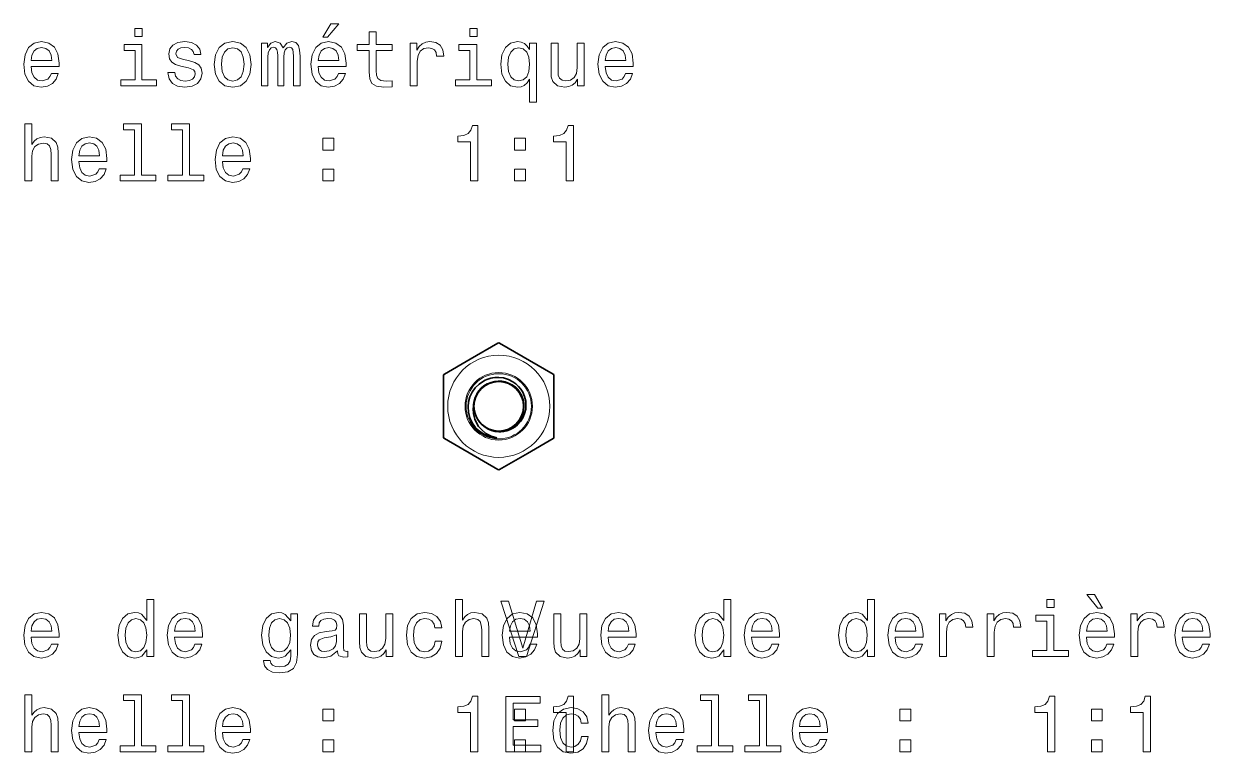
# Model space of a CAD drawing. Extents: x 560 to 713, y 368 to 459.
# Drawn here: x 637.6 to 712.9, y 398.5 to 444.8 of the extents above; entities that cross this region are included whole.
import ezdxf

# ---------------------------------------------------------------- set-up
doc = ezdxf.new("R2010")
doc.units = 0

msp = doc.modelspace()

# ---------------------------------------------------------------- linework, layer by layer
at = {"color": 7, "lineweight": 35, "ltscale": 0.05114}
for p, q in [((667.673, 424.513), (665.901, 423.49)), ((667.773, 416.487), (669.544, 417.51))]:
    msp.add_line(p, q, dxfattribs=at)
at = {"color": 7, "lineweight": 35, "ltscale": 0.09815}
for p, q in [((667.773, 424.513), (671.173, 422.55)), ((667.673, 416.487), (664.273, 418.45))]:
    msp.add_line(p, q, dxfattribs=at)
at = {"color": 7, "lineweight": 35, "ltscale": 0.04701}
for p, q in [((664.273, 422.55), (665.901, 423.49)), ((671.173, 418.45), (669.544, 417.51))]:
    msp.add_line(p, q, dxfattribs=at)
at = {"color": 7, "lineweight": 35, "ltscale": 0.098149}
for p, q in [((664.223, 422.463), (664.223, 418.537)), ((671.223, 418.537), (671.223, 422.463))]:
    msp.add_line(p, q, dxfattribs=at)
at = {"color": 7, "lineweight": 13}
for points in [[(645.101, 444.473), (644.632, 444.473), (644.632, 443.968), (645.101, 443.968)], [(656.57, 443.928), (656.867, 443.928), (657.568, 444.785), (657.074, 444.785)], [(659.505, 443.091), (659.505, 441.734), (659.535, 441.295), (659.676, 440.993), (659.959, 440.816), (660.438, 440.756), (660.962, 440.781), (660.962, 441.164), (660.579, 441.134), (660.231, 441.174), (660.044, 441.3), (659.964, 441.512), (659.949, 441.81), (659.949, 443.091), (660.962, 443.091), (660.962, 443.469), (659.949, 443.469), (659.949, 444.261), (659.505, 444.261), (659.505, 443.469), (658.738, 443.469), (658.738, 443.091)], [(666.354, 444.473), (665.885, 444.473), (665.885, 443.968), (666.354, 443.968)], [(638.046, 442.077), (639.821, 442.077), (639.826, 442.284), (639.746, 442.864), (639.524, 443.297), (639.171, 443.56), (638.702, 443.656), (638.243, 443.555), (637.89, 443.272), (637.663, 442.813), (637.582, 442.208), (637.658, 441.588), (637.885, 441.134), (638.233, 440.852), (638.686, 440.756), (639.08, 440.821), (639.403, 440.993), (639.64, 441.265), (639.776, 441.628), (639.337, 441.628), (639.246, 441.426), (639.115, 441.275), (638.742, 441.154), (638.454, 441.21), (638.238, 441.386), (638.096, 441.674), (638.046, 442.062)], [(645.086, 441.225), (645.086, 443.469), (643.947, 443.469), (643.947, 443.091), (644.643, 443.091), (644.643, 441.225), (643.735, 441.225), (643.735, 440.852), (646.004, 440.852), (646.004, 441.225)], [(648.092, 442.43), (647.663, 442.531), (647.346, 442.647), (647.24, 442.884), (647.27, 443.05), (647.376, 443.171), (647.547, 443.247), (647.794, 443.277), (648.032, 443.247), (648.218, 443.156), (648.339, 443.02), (648.39, 442.839), (648.823, 442.839), (648.823, 442.849), (648.748, 443.176), (648.541, 443.434), (648.218, 443.595), (647.794, 443.656), (647.366, 443.595), (647.053, 443.429), (646.856, 443.181), (646.796, 442.869), (646.841, 442.566), (646.983, 442.354), (647.215, 442.203), (647.552, 442.097), (648.047, 441.976), (648.349, 441.85), (648.43, 441.749), (648.46, 441.598), (648.415, 441.411), (648.294, 441.27), (648.097, 441.179), (647.835, 441.149), (647.557, 441.179), (647.356, 441.285), (647.22, 441.457), (647.164, 441.694), (646.735, 441.694), (646.806, 441.29), (647.013, 440.998), (647.341, 440.821), (647.794, 440.756), (648.269, 440.821), (648.617, 440.998), (648.828, 441.28), (648.904, 441.648), (648.849, 441.966), (648.692, 442.183), (648.435, 442.324)], [(649.671, 442.203), (649.751, 441.588), (649.983, 441.134), (650.351, 440.852), (650.846, 440.756), (651.335, 440.852), (651.703, 441.129), (651.935, 441.583), (652.021, 442.203), (651.935, 442.818), (651.703, 443.277), (651.335, 443.555), (650.846, 443.656), (650.351, 443.555), (649.983, 443.272), (649.751, 442.818)], [(652.661, 440.852), (653.07, 440.852), (653.07, 442.662), (653.095, 442.934), (653.171, 443.131), (653.287, 443.247), (653.438, 443.292), (653.559, 443.252), (653.64, 443.151), (653.68, 442.98), (653.695, 442.753), (653.695, 440.852), (654.078, 440.852), (654.078, 442.662), (654.104, 442.929), (654.179, 443.126), (654.3, 443.247), (654.452, 443.292), (654.573, 443.252), (654.653, 443.151), (654.704, 442.753), (654.704, 440.852), (655.112, 440.852), (655.112, 442.723), (655.087, 443.111), (655.006, 443.408), (654.845, 443.59), (654.583, 443.656), (654.275, 443.555), (654.038, 443.262), (653.851, 443.55), (653.539, 443.656), (653.251, 443.555), (653.055, 443.272), (653.055, 443.56), (652.661, 443.56)], [(656.262, 442.077), (658.037, 442.077), (658.042, 442.284), (657.962, 442.864), (657.74, 443.297), (657.387, 443.56), (656.918, 443.656), (656.459, 443.555), (656.106, 443.272), (655.879, 442.813), (655.798, 442.208), (655.874, 441.588), (656.101, 441.134), (656.449, 440.852), (656.903, 440.756), (657.296, 440.821), (657.619, 440.993), (657.856, 441.265), (657.992, 441.628), (657.553, 441.628), (657.462, 441.426), (657.331, 441.275), (656.958, 441.154), (656.671, 441.21), (656.454, 441.386), (656.312, 441.674), (656.262, 442.062)], [(662.112, 440.852), (662.556, 440.852), (662.556, 442.4), (662.601, 442.773), (662.738, 443.04), (662.959, 443.202), (663.257, 443.257), (663.479, 443.222), (663.645, 443.121), (663.746, 442.949), (663.782, 442.717), (664.23, 442.717), (664.17, 443.126), (664.003, 443.419), (663.726, 443.595), (663.348, 443.656), (663.091, 443.615), (662.869, 443.514), (662.672, 443.343), (662.516, 443.111), (662.516, 443.56), (662.112, 443.56)], [(666.338, 441.225), (666.338, 443.469), (665.199, 443.469), (665.199, 443.091), (665.895, 443.091), (665.895, 441.225), (664.987, 441.225), (664.987, 440.852), (667.256, 440.852), (667.256, 441.225)], [(669.682, 443.141), (669.526, 443.368), (669.349, 443.529), (669.142, 443.62), (668.905, 443.656), (668.477, 443.555), (668.144, 443.272), (667.927, 442.818), (667.851, 442.208), (667.927, 441.593), (668.144, 441.139), (668.477, 440.852), (668.905, 440.756), (669.142, 440.786), (669.344, 440.872), (669.521, 441.028), (669.682, 441.265), (669.682, 439.803), (670.126, 439.803), (670.126, 443.56), (669.682, 443.56)], [(673.142, 443.56), (672.698, 443.56), (672.698, 441.996), (672.648, 441.633), (672.501, 441.371), (672.274, 441.21), (671.977, 441.159), (671.74, 441.199), (671.588, 441.321), (671.503, 441.527), (671.483, 441.82), (671.483, 443.56), (671.039, 443.56), (671.039, 441.779), (671.054, 441.421), (671.15, 441.124), (671.442, 440.852), (671.911, 440.756), (672.163, 440.791), (672.38, 440.882), (672.567, 441.038), (672.718, 441.265), (672.718, 440.852), (673.142, 440.852)], [(674.478, 442.077), (676.253, 442.077), (676.258, 442.284), (676.178, 442.864), (675.956, 443.297), (675.603, 443.56), (675.134, 443.656), (674.675, 443.555), (674.322, 443.272), (674.095, 442.813), (674.014, 442.208), (674.09, 441.588), (674.317, 441.134), (674.665, 440.852), (675.119, 440.756), (675.512, 440.821), (675.835, 440.993), (676.072, 441.265), (676.208, 441.628), (675.769, 441.628), (675.679, 441.426), (675.547, 441.275), (675.174, 441.154), (674.887, 441.21), (674.67, 441.386), (674.529, 441.674), (674.478, 442.062)], [(638.046, 442.45), (638.101, 442.798), (638.238, 443.055), (638.444, 443.212), (638.717, 443.267), (638.984, 443.212), (639.191, 443.055), (639.317, 442.798), (639.362, 442.45)], [(650.124, 442.208), (650.17, 442.662), (650.311, 442.99), (650.538, 443.192), (650.846, 443.262), (651.148, 443.192), (651.375, 442.995), (651.516, 442.662), (651.567, 442.208), (651.516, 441.749), (651.375, 441.416), (651.148, 441.215), (650.846, 441.149), (650.538, 441.215), (650.311, 441.416), (650.17, 441.749)], [(656.262, 442.45), (656.318, 442.798), (656.454, 443.055), (656.661, 443.212), (656.933, 443.267), (657.2, 443.212), (657.407, 443.055), (657.533, 442.798), (657.578, 442.45)], [(668.305, 442.208), (668.351, 442.657), (668.492, 442.985), (668.704, 443.187), (668.981, 443.257), (669.274, 443.187), (669.495, 442.99), (669.627, 442.662), (669.677, 442.208), (669.627, 441.749), (669.495, 441.421), (669.274, 441.22), (668.981, 441.154), (668.704, 441.22), (668.492, 441.421), (668.351, 441.754)], [(674.478, 442.45), (674.534, 442.798), (674.67, 443.055), (674.877, 443.212), (675.149, 443.267), (675.416, 443.212), (675.623, 443.055), (675.749, 442.798), (675.794, 442.45)], [(637.658, 434.805), (638.101, 434.805), (638.101, 436.368), (638.147, 436.726), (638.293, 436.988), (638.52, 437.15), (638.823, 437.21), (639.065, 437.16), (639.216, 437.024), (639.292, 436.797), (639.317, 436.494), (639.317, 434.805), (639.761, 434.805), (639.761, 436.585), (639.74, 436.943), (639.65, 437.241), (639.352, 437.513), (638.888, 437.609), (638.636, 437.573), (638.419, 437.478), (638.238, 437.326), (638.101, 437.12), (638.101, 438.426), (637.658, 438.426)], [(644.612, 438.052), (644.612, 435.178), (643.699, 435.178), (643.699, 434.805), (645.964, 434.805), (645.964, 435.178), (645.056, 435.178), (645.056, 438.426), (643.916, 438.426), (643.916, 438.052)], [(647.648, 438.052), (647.648, 435.178), (646.735, 435.178), (646.735, 434.805), (649, 434.805), (649, 435.178), (648.092, 435.178), (648.092, 438.426), (646.952, 438.426), (646.952, 438.052)], [(665.935, 434.805), (666.394, 434.805), (666.394, 438.33), (666.051, 438.33), (665.96, 438.022), (665.779, 437.815), (665.501, 437.694), (665.118, 437.654), (665.118, 437.296), (665.935, 437.296)], [(672.007, 434.805), (672.466, 434.805), (672.466, 438.33), (672.123, 438.33), (672.032, 438.022), (671.851, 437.815), (671.573, 437.694), (671.19, 437.654), (671.19, 437.296), (672.007, 437.296)], [(641.082, 436.03), (642.857, 436.03), (642.862, 436.237), (642.782, 436.817), (642.56, 437.251), (642.207, 437.513), (641.738, 437.609), (641.279, 437.508), (640.926, 437.225), (640.699, 436.766), (640.618, 436.161), (640.694, 435.541), (640.921, 435.087), (641.269, 434.805), (641.722, 434.709), (642.116, 434.774), (642.439, 434.946), (642.676, 435.218), (642.812, 435.581), (642.373, 435.581), (642.282, 435.38), (642.151, 435.228), (641.778, 435.107), (641.49, 435.163), (641.274, 435.339), (641.132, 435.627), (641.082, 436.015)], [(650.19, 436.03), (651.965, 436.03), (651.97, 436.237), (651.89, 436.817), (651.668, 437.251), (651.315, 437.513), (650.846, 437.609), (650.387, 437.508), (650.034, 437.225), (649.807, 436.766), (649.726, 436.161), (649.802, 435.541), (650.029, 435.087), (650.377, 434.805), (650.831, 434.709), (651.224, 434.774), (651.547, 434.946), (651.784, 435.218), (651.92, 435.581), (651.481, 435.581), (651.39, 435.38), (651.259, 435.228), (650.886, 435.107), (650.599, 435.163), (650.382, 435.339), (650.24, 435.627), (650.19, 436.015)], [(656.57, 436.761), (657.266, 436.761), (657.266, 437.513), (656.57, 437.513)], [(668.714, 436.761), (669.41, 436.761), (669.41, 437.513), (668.714, 437.513)], [(641.082, 436.403), (641.137, 436.751), (641.274, 437.009), (641.48, 437.165), (641.753, 437.22), (642.02, 437.165), (642.227, 437.009), (642.353, 436.751), (642.398, 436.403)], [(650.19, 436.403), (650.246, 436.751), (650.382, 437.009), (650.588, 437.165), (650.861, 437.22), (651.128, 437.165), (651.335, 437.009), (651.461, 436.751), (651.506, 436.403)], [(656.57, 434.805), (657.266, 434.805), (657.266, 435.556), (656.57, 435.556)], [(668.714, 434.805), (669.41, 434.805), (669.41, 435.556), (668.714, 435.556)], [(645.394, 405.036), (645.394, 404.617), (645.838, 404.617), (645.838, 408.238), (645.399, 408.238), (645.399, 406.912), (645.061, 407.295), (644.854, 407.386), (644.617, 407.421), (644.189, 407.321), (643.856, 407.038), (643.639, 406.584), (643.563, 405.974), (643.639, 405.364), (643.856, 404.905), (644.189, 404.617), (644.617, 404.522), (644.854, 404.557), (645.066, 404.648)], [(664.982, 404.617), (665.426, 404.617), (665.426, 406.181), (665.471, 406.539), (665.617, 406.801), (665.844, 406.962), (666.147, 407.023), (666.389, 406.973), (666.54, 406.836), (666.616, 406.609), (666.641, 406.307), (666.641, 404.617), (667.085, 404.617), (667.085, 406.398), (667.065, 406.756), (666.974, 407.053), (666.676, 407.326), (666.212, 407.421), (665.96, 407.386), (665.743, 407.29), (665.562, 407.139), (665.426, 406.932), (665.426, 408.238), (664.982, 408.238)], [(670.118, 408.122), (669.241, 405.142), (668.338, 408.122), (667.859, 408.122), (668.989, 404.617), (669.493, 404.617), (670.598, 408.122)], [(682.005, 405.036), (682.005, 404.617), (682.449, 404.617), (682.449, 408.238), (682.01, 408.238), (682.01, 406.912), (681.673, 407.295), (681.466, 407.386), (681.229, 407.421), (680.8, 407.321), (680.467, 407.038), (680.25, 406.584), (680.175, 405.974), (680.25, 405.364), (680.467, 404.905), (680.8, 404.617), (681.229, 404.522), (681.466, 404.557), (681.678, 404.648)], [(691.113, 405.036), (691.113, 404.617), (691.557, 404.617), (691.557, 408.238), (691.118, 408.238), (691.118, 406.912), (690.781, 407.295), (690.574, 407.386), (690.337, 407.421), (689.908, 407.321), (689.575, 407.038), (689.358, 406.584), (689.283, 405.974), (689.358, 405.364), (689.575, 404.905), (689.908, 404.617), (690.337, 404.522), (690.574, 404.557), (690.786, 404.648)], [(702.965, 408.238), (702.496, 408.238), (702.496, 407.734), (702.965, 407.734)], [(706.031, 407.694), (705.527, 408.551), (705.033, 408.551), (705.734, 407.694)], [(638.046, 405.843), (639.821, 405.843), (639.826, 406.05), (639.746, 406.63), (639.524, 407.063), (639.171, 407.326), (638.702, 407.421), (638.243, 407.321), (637.89, 407.038), (637.663, 406.579), (637.582, 405.974), (637.658, 405.354), (637.885, 404.9), (638.233, 404.617), (638.686, 404.522), (639.08, 404.587), (639.403, 404.759), (639.64, 405.031), (639.776, 405.394), (639.337, 405.394), (639.246, 405.192), (639.115, 405.041), (638.742, 404.92), (638.454, 404.975), (638.238, 405.152), (638.096, 405.439), (638.046, 405.828)], [(647.154, 405.843), (648.929, 405.843), (648.934, 406.05), (648.854, 406.63), (648.632, 407.063), (648.279, 407.326), (647.81, 407.421), (647.351, 407.321), (646.998, 407.038), (646.771, 406.579), (646.69, 405.974), (646.766, 405.354), (646.993, 404.9), (647.341, 404.617), (647.794, 404.522), (648.188, 404.587), (648.511, 404.759), (648.748, 405.031), (648.884, 405.394), (648.445, 405.394), (648.354, 405.192), (648.223, 405.041), (647.85, 404.92), (647.562, 404.975), (647.346, 405.152), (647.204, 405.439), (647.154, 405.828)], [(654.946, 404.738), (654.946, 407.326), (654.522, 407.326), (654.522, 406.887), (654.174, 407.285), (653.962, 407.386), (653.725, 407.421), (653.297, 407.321), (652.964, 407.038), (652.747, 406.584), (652.671, 405.974), (652.747, 405.359), (652.964, 404.905), (653.297, 404.617), (653.725, 404.522), (653.967, 404.557), (654.169, 404.648), (654.522, 405.031), (654.522, 404.648), (654.482, 404.345), (654.371, 404.128), (654.159, 404.002), (653.841, 403.957), (653.564, 403.987), (653.367, 404.063), (653.251, 404.194), (653.216, 404.37), (652.787, 404.37), (652.787, 404.35), (652.853, 404.027), (653.055, 403.785), (653.377, 403.629), (653.816, 403.573), (654.341, 403.649), (654.689, 403.861), (654.885, 404.229)], [(657.483, 404.97), (657.483, 404.955), (657.508, 404.784), (657.583, 404.663), (657.901, 404.567), (658.148, 404.607), (658.148, 404.95), (658.042, 404.935), (657.901, 405.001), (657.876, 405.202), (657.876, 406.604), (657.815, 406.962), (657.639, 407.215), (657.331, 407.366), (656.898, 407.421), (656.474, 407.361), (656.161, 407.189), (655.965, 406.922), (655.899, 406.569), (655.899, 406.539), (656.297, 406.539), (656.333, 406.751), (656.444, 406.902), (656.625, 406.993), (656.882, 407.028), (657.13, 407.003), (657.306, 406.927), (657.412, 406.796), (657.447, 406.615), (657.427, 406.403), (657.346, 406.297), (657.145, 406.246), (656.766, 406.206), (656.333, 406.115), (656.025, 405.954), (655.844, 405.702), (655.788, 405.328), (655.838, 404.996), (655.995, 404.749), (656.247, 404.592), (656.595, 404.537), (657.064, 404.643)], [(660.998, 407.326), (660.554, 407.326), (660.554, 405.762), (660.503, 405.399), (660.357, 405.137), (660.13, 404.975), (659.833, 404.925), (659.596, 404.965), (659.444, 405.086), (659.359, 405.293), (659.338, 405.586), (659.338, 407.326), (658.895, 407.326), (658.895, 405.545), (658.91, 405.187), (659.006, 404.89), (659.298, 404.617), (659.767, 404.522), (660.019, 404.557), (660.236, 404.648), (660.423, 404.804), (660.574, 405.031), (660.574, 404.617), (660.998, 404.617)], [(663.671, 406.428), (664.109, 406.428), (664.019, 406.831), (663.802, 407.149), (663.464, 407.346), (663.025, 407.421), (662.541, 407.321), (662.173, 407.038), (661.941, 406.579), (661.86, 405.964), (661.936, 405.354), (662.163, 404.9), (662.521, 404.617), (663.01, 404.522), (663.444, 404.597), (663.782, 404.809), (664.014, 405.142), (664.114, 405.586), (663.691, 405.586), (663.615, 405.303), (663.474, 405.091), (663.272, 404.96), (663.025, 404.92), (662.717, 404.986), (662.496, 405.187), (662.359, 405.515), (662.314, 405.979), (662.359, 406.433), (662.501, 406.761), (662.727, 406.962), (663.025, 407.033), (663.287, 406.988), (663.484, 406.872), (663.615, 406.68)], [(668.406, 405.843), (670.181, 405.843), (670.186, 406.05), (670.106, 406.63), (669.884, 407.063), (669.531, 407.326), (669.062, 407.421), (668.603, 407.321), (668.25, 407.038), (668.023, 406.579), (667.942, 405.974), (668.018, 405.354), (668.245, 404.9), (668.593, 404.617), (669.047, 404.522), (669.44, 404.587), (669.763, 404.759), (670, 405.031), (670.136, 405.394), (669.697, 405.394), (669.606, 405.192), (669.475, 405.041), (669.102, 404.92), (668.815, 404.975), (668.598, 405.152), (668.457, 405.439), (668.406, 405.828)], [(673.321, 407.326), (672.877, 407.326), (672.877, 405.762), (672.827, 405.399), (672.68, 405.137), (672.453, 404.975), (672.156, 404.925), (671.919, 404.965), (671.768, 405.086), (671.682, 405.293), (671.662, 405.586), (671.662, 407.326), (671.218, 407.326), (671.218, 405.545), (671.233, 405.187), (671.329, 404.89), (671.621, 404.617), (672.09, 404.522), (672.343, 404.557), (672.559, 404.648), (672.746, 404.804), (672.897, 405.031), (672.897, 404.617), (673.321, 404.617)], [(674.657, 405.843), (676.433, 405.843), (676.438, 406.05), (676.357, 406.63), (676.135, 407.063), (675.782, 407.326), (675.313, 407.421), (674.854, 407.321), (674.501, 407.038), (674.274, 406.579), (674.193, 405.974), (674.269, 405.354), (674.496, 404.9), (674.844, 404.617), (675.298, 404.522), (675.691, 404.587), (676.014, 404.759), (676.251, 405.031), (676.387, 405.394), (675.948, 405.394), (675.858, 405.192), (675.727, 405.041), (675.353, 404.92), (675.066, 404.975), (674.849, 405.152), (674.708, 405.439), (674.657, 405.828)], [(683.765, 405.843), (685.541, 405.843), (685.546, 406.05), (685.465, 406.63), (685.243, 407.063), (684.89, 407.326), (684.421, 407.421), (683.962, 407.321), (683.609, 407.038), (683.382, 406.579), (683.302, 405.974), (683.377, 405.354), (683.604, 404.9), (683.952, 404.617), (684.406, 404.522), (684.799, 404.587), (685.122, 404.759), (685.359, 405.031), (685.495, 405.394), (685.057, 405.394), (684.966, 405.192), (684.835, 405.041), (684.461, 404.92), (684.174, 404.975), (683.957, 405.152), (683.816, 405.439), (683.765, 405.828)], [(692.874, 405.843), (694.649, 405.843), (694.654, 406.05), (694.573, 406.63), (694.351, 407.063), (693.998, 407.326), (693.529, 407.421), (693.07, 407.321), (692.717, 407.038), (692.49, 406.579), (692.41, 405.974), (692.485, 405.354), (692.712, 404.9), (693.06, 404.617), (693.514, 404.522), (693.907, 404.587), (694.23, 404.759), (694.467, 405.031), (694.603, 405.394), (694.165, 405.394), (694.074, 405.192), (693.943, 405.041), (693.57, 404.92), (693.282, 404.975), (693.065, 405.152), (692.924, 405.439), (692.874, 405.828)], [(695.688, 404.617), (696.131, 404.617), (696.131, 406.166), (696.177, 406.539), (696.313, 406.806), (696.535, 406.968), (696.832, 407.023), (697.054, 406.988), (697.221, 406.887), (697.322, 406.715), (697.357, 406.483), (697.806, 406.483), (697.745, 406.892), (697.579, 407.184), (697.302, 407.361), (696.923, 407.421), (696.666, 407.381), (696.444, 407.28), (696.247, 407.109), (696.091, 406.877), (696.091, 407.326), (695.688, 407.326)], [(698.724, 404.617), (699.167, 404.617), (699.167, 406.166), (699.213, 406.539), (699.349, 406.806), (699.571, 406.968), (699.868, 407.023), (700.09, 406.988), (700.257, 406.887), (700.358, 406.715), (700.393, 406.483), (700.842, 406.483), (700.781, 406.892), (700.615, 407.184), (700.338, 407.361), (699.959, 407.421), (699.702, 407.381), (699.48, 407.28), (699.284, 407.109), (699.127, 406.877), (699.127, 407.326), (698.724, 407.326)], [(705.018, 405.843), (706.793, 405.843), (706.798, 406.05), (706.717, 406.63), (706.495, 407.063), (706.142, 407.326), (705.673, 407.421), (705.214, 407.321), (704.861, 407.038), (704.634, 406.579), (704.554, 405.974), (704.629, 405.354), (704.856, 404.9), (705.204, 404.617), (705.658, 404.522), (706.052, 404.587), (706.374, 404.759), (706.611, 405.031), (706.747, 405.394), (706.309, 405.394), (706.218, 405.192), (706.087, 405.041), (705.714, 404.92), (705.426, 404.975), (705.209, 405.152), (705.068, 405.439), (705.018, 405.828)], [(707.832, 404.617), (708.276, 404.617), (708.276, 406.166), (708.321, 406.539), (708.457, 406.806), (708.679, 406.968), (708.977, 407.023), (709.198, 406.988), (709.365, 406.887), (709.466, 406.715), (709.501, 406.483), (709.95, 406.483), (709.889, 406.892), (709.723, 407.184), (709.446, 407.361), (709.067, 407.421), (708.81, 407.381), (708.588, 407.28), (708.392, 407.109), (708.235, 406.877), (708.235, 407.326), (707.832, 407.326)], [(711.09, 405.843), (712.865, 405.843), (712.87, 406.05), (712.789, 406.63), (712.567, 407.063), (712.214, 407.326), (711.745, 407.421), (711.286, 407.321), (710.933, 407.038), (710.706, 406.579), (710.626, 405.974), (710.701, 405.354), (710.928, 404.9), (711.276, 404.617), (711.73, 404.522), (712.124, 404.587), (712.446, 404.759), (712.683, 405.031), (712.82, 405.394), (712.381, 405.394), (712.29, 405.192), (712.159, 405.041), (711.786, 404.92), (711.498, 404.975), (711.281, 405.152), (711.14, 405.439), (711.09, 405.828)], [(638.046, 406.216), (638.101, 406.564), (638.238, 406.821), (638.444, 406.978), (638.717, 407.033), (638.984, 406.978), (639.191, 406.821), (639.317, 406.564), (639.362, 406.216)], [(644.693, 407.023), (644.985, 406.952), (645.207, 406.756), (645.338, 406.428), (645.389, 405.974), (645.338, 405.515), (645.207, 405.187), (644.985, 404.986), (644.693, 404.92), (644.416, 404.986), (644.204, 405.187), (644.062, 405.52), (644.017, 405.974), (644.062, 406.423), (644.204, 406.751), (644.416, 406.952)], [(647.154, 406.216), (647.209, 406.564), (647.346, 406.821), (647.552, 406.978), (647.825, 407.033), (648.092, 406.978), (648.299, 406.821), (648.425, 406.564), (648.47, 406.216)], [(653.13, 405.974), (653.176, 406.423), (653.312, 406.756), (653.524, 406.952), (653.806, 407.023), (654.104, 406.952), (654.326, 406.756), (654.462, 406.423), (654.512, 405.974), (654.462, 405.515), (654.326, 405.187), (654.104, 404.986), (653.806, 404.92), (653.524, 404.986), (653.312, 405.187), (653.176, 405.52)], [(668.406, 406.216), (668.462, 406.564), (668.598, 406.821), (668.805, 406.978), (669.077, 407.033), (669.344, 406.978), (669.551, 406.821), (669.677, 406.564), (669.722, 406.216)], [(674.657, 406.216), (674.713, 406.564), (674.849, 406.821), (675.056, 406.978), (675.328, 407.033), (675.595, 406.978), (675.802, 406.821), (675.928, 406.564), (675.974, 406.216)], [(681.304, 407.023), (681.597, 406.952), (681.819, 406.756), (681.95, 406.428), (682, 405.974), (681.95, 405.515), (681.819, 405.187), (681.597, 404.986), (681.304, 404.92), (681.027, 404.986), (680.815, 405.187), (680.674, 405.52), (680.629, 405.974), (680.674, 406.423), (680.815, 406.751), (681.027, 406.952)], [(683.765, 406.216), (683.821, 406.564), (683.957, 406.821), (684.164, 406.978), (684.436, 407.033), (684.703, 406.978), (684.91, 406.821), (685.036, 406.564), (685.082, 406.216)], [(690.412, 407.023), (690.705, 406.952), (690.927, 406.756), (691.058, 406.428), (691.108, 405.974), (691.058, 405.515), (690.927, 405.187), (690.705, 404.986), (690.412, 404.92), (690.135, 404.986), (689.923, 405.187), (689.782, 405.52), (689.737, 405.974), (689.782, 406.423), (689.923, 406.751), (690.135, 406.952)], [(692.874, 406.216), (692.929, 406.564), (693.065, 406.821), (693.272, 406.978), (693.544, 407.033), (693.812, 406.978), (694.018, 406.821), (694.144, 406.564), (694.19, 406.216)], [(702.95, 404.991), (702.95, 407.235), (701.81, 407.235), (701.81, 406.857), (702.506, 406.857), (702.506, 404.991), (701.598, 404.991), (701.598, 404.617), (703.868, 404.617), (703.868, 404.991)], [(705.018, 406.216), (705.073, 406.564), (705.209, 406.821), (705.416, 406.978), (705.688, 407.033), (705.956, 406.978), (706.162, 406.821), (706.289, 406.564), (706.334, 406.216)], [(711.09, 406.216), (711.145, 406.564), (711.281, 406.821), (711.488, 406.978), (711.76, 407.033), (712.028, 406.978), (712.234, 406.821), (712.361, 406.564), (712.406, 406.216)], [(657.432, 405.566), (657.372, 405.303), (657.21, 405.102), (656.968, 404.97), (656.671, 404.925), (656.479, 404.95), (656.343, 405.031), (656.257, 405.172), (656.232, 405.369), (656.252, 405.545), (656.333, 405.671), (656.655, 405.813), (657.064, 405.873), (657.432, 405.994)], [(637.658, 398.571), (638.101, 398.571), (638.101, 400.134), (638.147, 400.492), (638.293, 400.754), (638.52, 400.916), (638.823, 400.976), (639.065, 400.926), (639.216, 400.79), (639.292, 400.563), (639.317, 400.26), (639.317, 398.571), (639.761, 398.571), (639.761, 400.351), (639.74, 400.709), (639.65, 401.006), (639.352, 401.279), (638.888, 401.375), (638.636, 401.339), (638.419, 401.243), (638.238, 401.092), (638.101, 400.885), (638.101, 402.192), (637.658, 402.192)], [(644.612, 401.818), (644.612, 398.944), (643.699, 398.944), (643.699, 398.571), (645.964, 398.571), (645.964, 398.944), (645.056, 398.944), (645.056, 402.192), (643.916, 402.192), (643.916, 401.818)], [(647.648, 401.818), (647.648, 398.944), (646.735, 398.944), (646.735, 398.571), (649, 398.571), (649, 398.944), (648.092, 398.944), (648.092, 402.192), (646.952, 402.192), (646.952, 401.818)], [(665.935, 398.571), (666.394, 398.571), (666.394, 402.096), (666.051, 402.096), (665.96, 401.788), (665.779, 401.581), (665.501, 401.46), (665.118, 401.42), (665.118, 401.062), (665.935, 401.062)], [(668.182, 398.571), (670.401, 398.571), (670.401, 398.994), (668.646, 398.994), (668.646, 400.179), (670.209, 400.179), (670.209, 400.598), (668.646, 400.598), (668.646, 401.647), (670.361, 401.647), (670.361, 402.071), (668.182, 402.071)], [(672.007, 398.571), (672.466, 398.571), (672.466, 402.096), (672.123, 402.096), (672.032, 401.788), (671.851, 401.581), (671.573, 401.46), (671.19, 401.42), (671.19, 401.062), (672.007, 401.062)], [(674.269, 398.571), (674.713, 398.571), (674.713, 400.134), (674.758, 400.492), (674.905, 400.754), (675.131, 400.916), (675.434, 400.976), (675.676, 400.926), (675.827, 400.79), (675.903, 400.563), (675.928, 400.26), (675.928, 398.571), (676.372, 398.571), (676.372, 400.351), (676.352, 400.709), (676.261, 401.006), (675.964, 401.279), (675.5, 401.375), (675.247, 401.339), (675.031, 401.243), (674.849, 401.092), (674.713, 400.885), (674.713, 402.192), (674.269, 402.192)], [(681.224, 401.818), (681.224, 398.944), (680.311, 398.944), (680.311, 398.571), (682.575, 398.571), (682.575, 398.944), (681.667, 398.944), (681.667, 402.192), (680.528, 402.192), (680.528, 401.818)], [(684.26, 401.818), (684.26, 398.944), (683.347, 398.944), (683.347, 398.571), (685.611, 398.571), (685.611, 398.944), (684.703, 398.944), (684.703, 402.192), (683.564, 402.192), (683.564, 401.818)], [(702.546, 398.571), (703.005, 398.571), (703.005, 402.096), (702.662, 402.096), (702.572, 401.788), (702.39, 401.581), (702.113, 401.46), (701.729, 401.42), (701.729, 401.062), (702.546, 401.062)], [(708.618, 398.571), (709.077, 398.571), (709.077, 402.096), (708.734, 402.096), (708.644, 401.788), (708.462, 401.581), (708.185, 401.46), (707.802, 401.42), (707.802, 401.062), (708.618, 401.062)], [(641.082, 399.796), (642.857, 399.796), (642.862, 400.003), (642.782, 400.583), (642.56, 401.017), (642.207, 401.279), (641.738, 401.375), (641.279, 401.274), (640.926, 400.991), (640.699, 400.532), (640.618, 399.927), (640.694, 399.307), (640.921, 398.853), (641.269, 398.571), (641.722, 398.475), (642.116, 398.54), (642.439, 398.712), (642.676, 398.984), (642.812, 399.347), (642.373, 399.347), (642.282, 399.145), (642.151, 398.994), (641.778, 398.873), (641.49, 398.929), (641.274, 399.105), (641.132, 399.393), (641.082, 399.781)], [(650.19, 399.796), (651.965, 399.796), (651.97, 400.003), (651.89, 400.583), (651.668, 401.017), (651.315, 401.279), (650.846, 401.375), (650.387, 401.274), (650.034, 400.991), (649.807, 400.532), (649.726, 399.927), (649.802, 399.307), (650.029, 398.853), (650.377, 398.571), (650.831, 398.475), (651.224, 398.54), (651.547, 398.712), (651.784, 398.984), (651.92, 399.347), (651.481, 399.347), (651.39, 399.145), (651.259, 398.994), (650.886, 398.873), (650.599, 398.929), (650.382, 399.105), (650.24, 399.393), (650.19, 399.781)], [(672.958, 400.381), (673.397, 400.381), (673.306, 400.785), (673.089, 401.102), (672.751, 401.299), (672.312, 401.375), (671.828, 401.274), (671.46, 400.991), (671.228, 400.532), (671.147, 399.917), (671.223, 399.307), (671.45, 398.853), (671.808, 398.571), (672.297, 398.475), (672.731, 398.55), (673.069, 398.762), (673.301, 399.095), (673.402, 399.539), (672.978, 399.539), (672.902, 399.256), (672.761, 399.045), (672.559, 398.913), (672.312, 398.873), (672.005, 398.939), (671.783, 399.14), (671.647, 399.468), (671.601, 399.932), (671.647, 400.386), (671.788, 400.714), (672.015, 400.916), (672.312, 400.986), (672.575, 400.941), (672.771, 400.825), (672.902, 400.633)], [(677.693, 399.796), (679.469, 399.796), (679.474, 400.003), (679.393, 400.583), (679.171, 401.017), (678.818, 401.279), (678.349, 401.375), (677.89, 401.274), (677.537, 400.991), (677.31, 400.532), (677.229, 399.927), (677.305, 399.307), (677.532, 398.853), (677.88, 398.571), (678.334, 398.475), (678.727, 398.54), (679.05, 398.712), (679.287, 398.984), (679.423, 399.347), (678.984, 399.347), (678.894, 399.145), (678.763, 398.994), (678.389, 398.873), (678.102, 398.929), (677.885, 399.105), (677.744, 399.393), (677.693, 399.781)], [(686.802, 399.796), (688.577, 399.796), (688.582, 400.003), (688.501, 400.583), (688.279, 401.017), (687.926, 401.279), (687.457, 401.375), (686.998, 401.274), (686.645, 400.991), (686.418, 400.532), (686.338, 399.927), (686.413, 399.307), (686.64, 398.853), (686.988, 398.571), (687.442, 398.475), (687.835, 398.54), (688.158, 398.712), (688.395, 398.984), (688.531, 399.347), (688.093, 399.347), (688.002, 399.145), (687.871, 398.994), (687.497, 398.873), (687.21, 398.929), (686.993, 399.105), (686.852, 399.393), (686.802, 399.781)], [(641.082, 400.169), (641.137, 400.517), (641.274, 400.774), (641.48, 400.931), (641.753, 400.986), (642.02, 400.931), (642.227, 400.774), (642.353, 400.517), (642.398, 400.169)], [(650.19, 400.169), (650.246, 400.517), (650.382, 400.774), (650.588, 400.931), (650.861, 400.986), (651.128, 400.931), (651.335, 400.774), (651.461, 400.517), (651.506, 400.169)], [(656.57, 400.527), (657.266, 400.527), (657.266, 401.279), (656.57, 401.279)], [(668.714, 400.527), (669.41, 400.527), (669.41, 401.279), (668.714, 401.279)], [(677.693, 400.169), (677.749, 400.517), (677.885, 400.774), (678.092, 400.931), (678.364, 400.986), (678.631, 400.931), (678.838, 400.774), (678.964, 400.517), (679.01, 400.169)], [(686.802, 400.169), (686.857, 400.517), (686.993, 400.774), (687.2, 400.931), (687.472, 400.986), (687.74, 400.931), (687.946, 400.774), (688.072, 400.517), (688.118, 400.169)], [(693.181, 400.527), (693.877, 400.527), (693.877, 401.279), (693.181, 401.279)], [(705.325, 400.527), (706.021, 400.527), (706.021, 401.279), (705.325, 401.279)], [(656.57, 398.571), (657.266, 398.571), (657.266, 399.322), (656.57, 399.322)], [(668.714, 398.571), (669.41, 398.571), (669.41, 399.322), (668.714, 399.322)], [(693.181, 398.571), (693.877, 398.571), (693.877, 399.322), (693.181, 399.322)], [(705.325, 398.571), (706.021, 398.571), (706.021, 399.322), (705.325, 399.322)]]:
    msp.add_lwpolyline(points, close=True, dxfattribs=at)
at = {"color": 7, "lineweight": 35}
for points in [[(666.232, 419.167), (666.03, 419.458), (665.885, 419.778), (665.798, 420.118), (665.773, 420.464), (665.808, 420.794), (665.895, 421.106), (666.037, 421.406), (666.234, 421.682), (666.473, 421.915), (666.747, 422.102)], [(667.723, 422.338), (668.033, 422.299), (668.336, 422.206), (668.622, 422.06), (668.815, 421.92), (668.984, 421.759), (669.128, 421.582), (669.246, 421.391), (669.363, 421.118), (669.431, 420.83), (669.451, 420.538), (669.433, 420.319), (669.386, 420.102), (669.277, 419.818), (669.119, 419.557), (668.92, 419.333), (668.757, 419.198), (668.584, 419.087)], [(666.107, 420.375), (666.115, 420.431), (666.124, 420.446), (666.138, 420.407), (666.172, 420.224), (666.244, 419.97), (666.282, 419.875)], [(667.611, 418.503), (667.249, 418.608), (666.913, 418.783), (666.619, 419.02), (666.441, 419.227), (666.301, 419.449), (666.2, 419.677), (666.115, 420.026), (666.107, 420.375)]]:
    msp.add_lwpolyline(points, dxfattribs=at)
at = {"color": 7, "lineweight": 13}
for radius in [3.241, 2.141, 2.071]:
    msp.add_circle((667.723, 420.5), radius, dxfattribs=at)
at = {"color": 7, "lineweight": 35}
msp.add_circle((667.723, 420.5), 1.571, dxfattribs=at)
for centre, radius, start, end in [((667.723, 424.426), 0.1, 60, 120), ((664.323, 422.463), 0.1, 120, 180.00001), ((671.123, 422.463), 0.1, 0, 60), ((667.654, 420.483), 1.856, 87.86147, 119.25867), ((667.788, 420.522), 1.639, 203.24287, 267.72203), ((667.723, 420.5), 1.571, 203.46682, 269.99984), ((667.723, 420.5), 1.571, 203.47781, 269.99984), ((667.723, 420.5), 2, 221.78685, 266.78505), ((667.792, 420.548), 1.665, 267.62761, 271.93227), ((667.791, 420.519), 1.636, 271.98277, 298.95985), ((664.323, 418.537), 0.1, 180.00001, 240), ((671.123, 418.537), 0.1, 300, 360), ((667.723, 416.574), 0.1, 240, 300)]:
    msp.add_arc(centre, radius, start, end, dxfattribs=at)
at = {"color": 7, "lineweight": 13}
msp.add_arc((667.723, 420.5), 1.621, 274.4258, 184.42807, dxfattribs=at)

doc.saveas('drawing.dxf')
